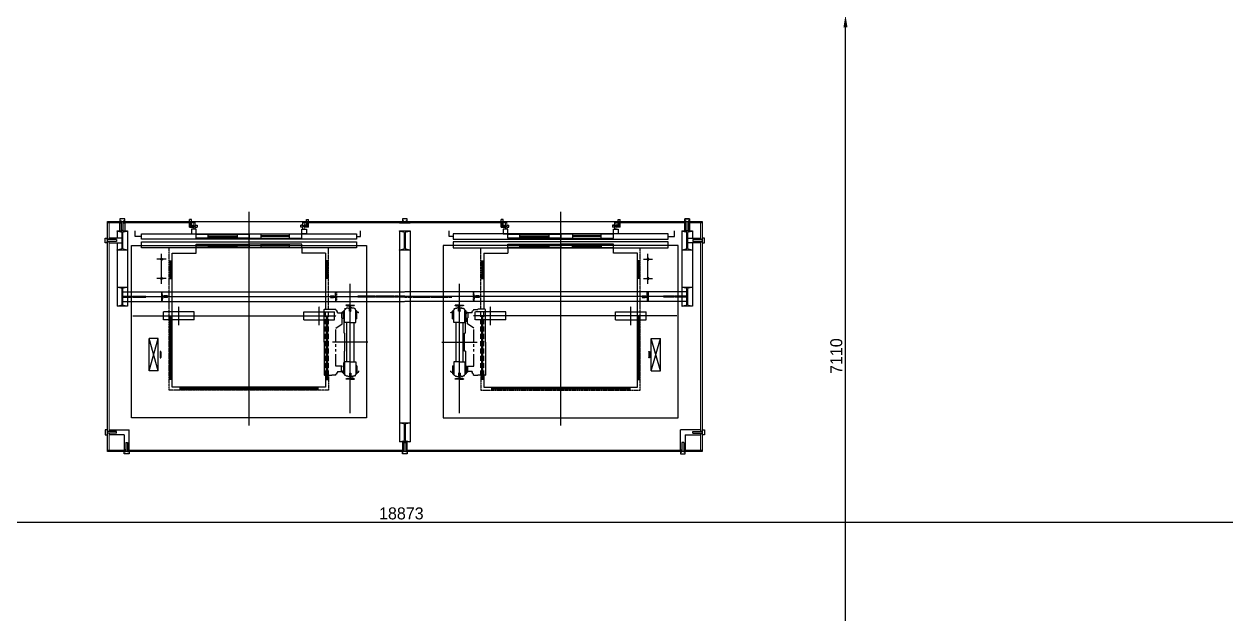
# Model space of a CAD drawing. Header units: millimetres. Extents: x 1175313 to 1258473, y 7000 to 65000.
# Drawn here: x 1210680 to 1223212, y 33063 to 39215 of the extents above; entities that cross this region are included whole.
import ezdxf

# ---------------------------------------------------------------- set-up
doc = ezdxf.new("R2010")
doc.units = ezdxf.units.MM
for name, pattern in [('CENTER', [2, 1.25, -0.25, 0.25, -0.25]), ('CENTERX2', [4, 2.5, -0.5, 0.5, -0.5]), ('DASHEDX2', [38.1, 25.4, -12.7]), ('DIVIDE', [1.25, 0.5, -0.25, 0, -0.25, 0, -0.25]), ('HIDDEN', [0.375, 0.25, -0.125]), ('PHANTOM', [2.5, 1.25, -0.25, 0.25, -0.25, 0.25, -0.25]), ('PHANTOMX2', [127, 63.5, -12.7, 12.7, -12.7, 12.7, -12.7])]:
    doc.linetypes.add(name, pattern=pattern)
for name, color, linetype in [('Lift', 7, 'Continuous'), ('Meheccer', 7, 'Continuous'), ('metal', 7, 'Continuous'), ('plita 2', 7, 'Continuous'), ('Strixleme', 254, 'Continuous')]:
    doc.layers.add(name, color=color, linetype=linetype)
doc.layers.add('syse', color=135, linetype='Continuous', lineweight=15)

msp = doc.modelspace()

# ---------------------------------------------------------------- linework, layer by layer
at = {"color": 0, "lineweight": -2, "transparency": 16777216}
for p, q in [((1219245, 32322), (1219245, 39182)), ((1223925, 34016), (1205302, 34016))]:
    msp.add_line(p, q, dxfattribs=at)
msp.add_lwpolyline([(1211550, 37157), (1217750, 37157), (1217750, 34757), (1211550, 34757)], close=True)
at = {"color": 1, "lineweight": 30}
msp.add_lwpolyline([(1211550, 37157), (1217750, 37157), (1217750, 34757), (1211550, 34757)], close=True, dxfattribs=at)
at = {"color": 0, "transparency": 16777216}
msp.add_solid([(1219224, 39182), (1219266, 39182), (1219245, 39307)], dxfattribs=at)
at = {"layer": 'Lift', "color": 12, "linetype": 'CENTER', "ltscale": 3}
for p, q in [((1213025, 37257), (1213025, 35029)), ((1216275, 37257), (1216275, 35029)), ((1214081, 35158), (1214081, 36505)), ((1215219, 35158), (1215219, 36505)), ((1211708, 36372), (1214650, 36372)), ((1217592, 36372), (1214650, 36372)), ((1212294, 36076), (1212294, 36269)), ((1213756, 36076), (1213756, 36269)), ((1215544, 36076), (1215544, 36269)), ((1217006, 36076), (1217006, 36269)), ((1211815, 36172), (1213935, 36172)), ((1217485, 36172), (1215365, 36172)), ((1214265, 35897), (1213897, 35897)), ((1215035, 35897), (1215403, 35897))]:
    msp.add_line(p, q, dxfattribs=at)
at = {"layer": 'Lift'}
for p, q in [((1211837, 37000), (1211837, 37057)), ((1211905, 37000), (1211837, 37000)), ((1214145, 37000), (1214188, 37000)), ((1214188, 37000), (1214188, 37057)), ((1215112, 37000), (1215112, 37057)), ((1215155, 37000), (1215112, 37000)), ((1217395, 37000), (1217463, 37000)), ((1217463, 37000), (1217463, 37057)), ((1213575, 36882), (1213575, 36827)), ((1215725, 36882), (1215725, 36827)), ((1213825, 36827), (1213575, 36827)), ((1213825, 36827), (1213825, 36242)), ((1215475, 36827), (1215475, 36242)), ((1215475, 36827), (1215725, 36827)), ((1213812, 36239), (1213809, 36239)), ((1213809, 35897), (1213809, 36239)), ((1213812, 36242), (1213889, 36242)), ((1213812, 36239), (1213812, 36242)), ((1213889, 36239), (1213889, 36242)), ((1213907, 36239), (1213889, 36239)), ((1213932, 36239), (1213907, 36239)), ((1213932, 36239), (1213932, 36230)), ((1214081, 36284), (1214036, 36284)), ((1214036, 36284), (1214036, 36284)), ((1214044, 36276), (1214072, 36274)), ((1214073, 36256), (1214077, 36260)), ((1214073, 36223), (1214073, 36256)), ((1214073, 36223), (1214074, 36222)), ((1214081, 36222), (1214074, 36222)), ((1214077, 36260), (1214077, 36269)), ((1214081, 36284), (1214125, 36284)), ((1214081, 36222), (1214088, 36222)), ((1214085, 36260), (1214085, 36269)), ((1214089, 36256), (1214085, 36260)), ((1214089, 36223), (1214088, 36222)), ((1214089, 36223), (1214089, 36256)), ((1214118, 36276), (1214090, 36274)), ((1214125, 36284), (1214125, 36284)), ((1215219, 36284), (1215174, 36284)), ((1215174, 36284), (1215174, 36284)), ((1215182, 36276), (1215210, 36274)), ((1215211, 36256), (1215215, 36260)), ((1215211, 36223), (1215211, 36256)), ((1215211, 36223), (1215212, 36222)), ((1215219, 36222), (1215212, 36222)), ((1215215, 36260), (1215215, 36269)), ((1215219, 36284), (1215263, 36284)), ((1215219, 36222), (1215226, 36222)), ((1215223, 36260), (1215223, 36269)), ((1215227, 36256), (1215223, 36260)), ((1215227, 36223), (1215226, 36222)), ((1215227, 36223), (1215227, 36256)), ((1215256, 36276), (1215228, 36274)), ((1215263, 36284), (1215263, 36284)), ((1215368, 36239), (1215393, 36239)), ((1215368, 36239), (1215368, 36230)), ((1215393, 36239), (1215411, 36239)), ((1215411, 36239), (1215411, 36242)), ((1215488, 36242), (1215411, 36242)), ((1215488, 36239), (1215488, 36242)), ((1215488, 36239), (1215491, 36239)), ((1215491, 35897), (1215491, 36239)), ((1213947, 36202), (1213947, 36215)), ((1213947, 36202), (1214004, 36202)), ((1214009, 36197), (1214009, 36193)), ((1214013, 36193), (1214009, 36193)), ((1214013, 36193), (1214013, 36109)), ((1214013, 36109), (1214017, 36109)), ((1214017, 36109), (1214018, 36109)), ((1214018, 35992), (1214018, 36109)), ((1215287, 36109), (1215282, 36109)), ((1215282, 36109), (1215282, 36109)), ((1215282, 35992), (1215282, 36109)), ((1215287, 36193), (1215290, 36193)), ((1215287, 36193), (1215287, 36109)), ((1215290, 36197), (1215290, 36193)), ((1215353, 36202), (1215295, 36202)), ((1215353, 36202), (1215353, 36215)), ((1214018, 35992), (1214026, 35992)), ((1214026, 35802), (1214026, 35992)), ((1215274, 35802), (1215274, 35992)), ((1215282, 35992), (1215274, 35992)), ((1212080, 35937), (1211983, 35937)), ((1211983, 35597), (1211983, 35937)), ((1211983, 35597), (1212080, 35937)), ((1212080, 35597), (1211983, 35937)), ((1212080, 35597), (1212080, 35937)), ((1213809, 35897), (1213809, 35555)), ((1215491, 35897), (1215491, 35555)), ((1217220, 35937), (1217317, 35937)), ((1217220, 35597), (1217220, 35937)), ((1217317, 35597), (1217220, 35937)), ((1217220, 35597), (1217317, 35937)), ((1217317, 35597), (1217317, 35937)), ((1212098, 35798), (1212098, 35736)), ((1212102, 35736), (1212102, 35798)), ((1212106, 35798), (1212106, 35736)), ((1214018, 35802), (1214026, 35802)), ((1214018, 35802), (1214018, 35686)), ((1215282, 35802), (1215274, 35802)), ((1215282, 35802), (1215282, 35686)), ((1217193, 35798), (1217193, 35736)), ((1217198, 35736), (1217198, 35798)), ((1217202, 35798), (1217202, 35736)), ((1212080, 35597), (1211983, 35597)), ((1214009, 35597), (1214009, 35601)), ((1214013, 35601), (1214009, 35601)), ((1214013, 35685), (1214017, 35685)), ((1214013, 35601), (1214013, 35685)), ((1214017, 35685), (1214018, 35686)), ((1215282, 35685), (1215282, 35686)), ((1215287, 35685), (1215282, 35685)), ((1215287, 35601), (1215287, 35685)), ((1215287, 35601), (1215290, 35601)), ((1215290, 35597), (1215290, 35601)), ((1217220, 35597), (1217317, 35597)), ((1213812, 35555), (1213809, 35555)), ((1213812, 35555), (1213812, 35552)), ((1213812, 35552), (1213889, 35552)), ((1213907, 35555), (1213889, 35555)), ((1213889, 35555), (1213889, 35552)), ((1213932, 35555), (1213907, 35555)), ((1213932, 35555), (1213932, 35565)), ((1213947, 35592), (1214004, 35592)), ((1213947, 35592), (1213947, 35580)), ((1214036, 35510), (1214036, 35511)), ((1214081, 35510), (1214036, 35510)), ((1214044, 35519), (1214072, 35521)), ((1214073, 35571), (1214074, 35572)), ((1214073, 35571), (1214073, 35539)), ((1214073, 35539), (1214077, 35535)), ((1214081, 35572), (1214074, 35572)), ((1214077, 35535), (1214077, 35526)), ((1214081, 35572), (1214088, 35572)), ((1214081, 35510), (1214125, 35510)), ((1214089, 35539), (1214085, 35535)), ((1214085, 35535), (1214085, 35526)), ((1214089, 35571), (1214088, 35572)), ((1214089, 35571), (1214089, 35539)), ((1214118, 35519), (1214090, 35521)), ((1214125, 35510), (1214125, 35511)), ((1215174, 35510), (1215174, 35511)), ((1215219, 35510), (1215174, 35510)), ((1215182, 35519), (1215210, 35521)), ((1215211, 35571), (1215212, 35572)), ((1215211, 35571), (1215211, 35539)), ((1215211, 35539), (1215215, 35535)), ((1215219, 35572), (1215212, 35572)), ((1215215, 35535), (1215215, 35526)), ((1215219, 35572), (1215226, 35572)), ((1215219, 35510), (1215263, 35510)), ((1215227, 35539), (1215223, 35535)), ((1215223, 35535), (1215223, 35526)), ((1215227, 35571), (1215226, 35572)), ((1215227, 35571), (1215227, 35539)), ((1215256, 35519), (1215228, 35521)), ((1215263, 35510), (1215263, 35511)), ((1215353, 35592), (1215295, 35592)), ((1215353, 35592), (1215353, 35580)), ((1215368, 35555), (1215368, 35565)), ((1215368, 35555), (1215393, 35555)), ((1215393, 35555), (1215411, 35555)), ((1215411, 35555), (1215411, 35552)), ((1215488, 35552), (1215411, 35552)), ((1215488, 35555), (1215491, 35555)), ((1215488, 35555), (1215488, 35552))]:
    msp.add_line(p, q, dxfattribs=at)
at = {"layer": 'Lift', "linetype": 'ByBlock', "ltscale": 10}
for p, q in [((1212601, 36983), (1212601, 37023)), ((1212601, 37008), (1212901, 37008)), ((1212601, 36998), (1212901, 36998)), ((1212901, 37023), (1212901, 36983)), ((1213149, 37023), (1213149, 36983)), ((1213449, 37008), (1213149, 37008)), ((1213449, 36998), (1213149, 36998)), ((1213449, 36983), (1213449, 37023)), ((1215851, 36983), (1215851, 37023)), ((1215851, 37008), (1216151, 37008)), ((1215851, 36998), (1216151, 36998)), ((1216151, 37023), (1216151, 36983)), ((1216399, 37023), (1216399, 36983)), ((1216699, 37008), (1216399, 37008)), ((1216699, 36998), (1216399, 36998)), ((1216699, 36983), (1216699, 37023)), ((1212601, 36918), (1212601, 36886)), ((1212901, 36907), (1212601, 36907)), ((1212901, 36897), (1212601, 36897)), ((1212901, 36886), (1212901, 36918)), ((1213149, 36918), (1213149, 36886)), ((1213449, 36907), (1213149, 36907)), ((1213449, 36897), (1213149, 36897)), ((1213449, 36886), (1213449, 36918)), ((1215851, 36886), (1215851, 36918)), ((1215851, 36907), (1216151, 36907)), ((1215851, 36897), (1216151, 36897)), ((1216151, 36918), (1216151, 36886)), ((1216399, 36886), (1216399, 36918)), ((1216399, 36907), (1216699, 36907)), ((1216399, 36897), (1216699, 36897)), ((1216699, 36918), (1216699, 36886))]:
    msp.add_line(p, q, dxfattribs=at)
at = {"layer": 'Lift', "linetype": 'PHANTOM', "ltscale": 10}
for p, q in [((1213856, 36242), (1213856, 36882)), ((1215444, 36242), (1215444, 36882))]:
    msp.add_line(p, q, dxfattribs=at)
at = {"layer": 'Lift', "ltscale": 10}
for p, q in [((1212162, 36762), (1212066, 36762)), ((1212114, 36505), (1212114, 36820)), ((1217138, 36762), (1217234, 36762)), ((1217186, 36505), (1217186, 36820)), ((1212162, 36562), (1212066, 36562)), ((1217138, 36562), (1217234, 36562))]:
    msp.add_line(p, q, dxfattribs=at)
at = {"layer": 'Lift', "color": 1}
for p, q in [((1212194, 36747), (1212225, 36747)), ((1212203, 36747), (1212203, 36563)), ((1212209, 36747), (1212209, 36563)), ((1212215, 36747), (1212215, 36563)), ((1213856, 36747), (1213825, 36747)), ((1213834, 36747), (1213834, 36563)), ((1213840, 36747), (1213840, 36563)), ((1213846, 36747), (1213846, 36563)), ((1215444, 36747), (1215475, 36747)), ((1215453, 36747), (1215453, 36563)), ((1215459, 36747), (1215459, 36563)), ((1215465, 36747), (1215465, 36563)), ((1217106, 36747), (1217075, 36747)), ((1217084, 36747), (1217084, 36563)), ((1217090, 36747), (1217090, 36563)), ((1217096, 36747), (1217096, 36563)), ((1212194, 36563), (1212225, 36563)), ((1213856, 36563), (1213825, 36563)), ((1215444, 36563), (1215475, 36563)), ((1217106, 36563), (1217075, 36563)), ((1212194, 36167), (1212225, 36167)), ((1212203, 35507), (1212203, 36167)), ((1212209, 35507), (1212209, 36167)), ((1212215, 35507), (1212215, 36167)), ((1213856, 36167), (1213825, 36167)), ((1213834, 35507), (1213834, 36167)), ((1213840, 35507), (1213840, 36167)), ((1213846, 35507), (1213846, 36167)), ((1215444, 36167), (1215475, 36167)), ((1215453, 35507), (1215453, 36167)), ((1215459, 35507), (1215459, 36167)), ((1215465, 35507), (1215465, 36167)), ((1217106, 36167), (1217075, 36167)), ((1217084, 35507), (1217084, 36167)), ((1217090, 35507), (1217090, 36167)), ((1217096, 35507), (1217096, 36167)), ((1212225, 35507), (1212194, 35507)), ((1213825, 35507), (1213856, 35507)), ((1215475, 35507), (1215444, 35507)), ((1217075, 35507), (1217106, 35507)), ((1212305, 35427), (1212305, 35397)), ((1212305, 35418), (1213745, 35418)), ((1212305, 35412), (1213745, 35412)), ((1212305, 35406), (1213745, 35406)), ((1213745, 35427), (1213745, 35397)), ((1215555, 35427), (1215555, 35397)), ((1216995, 35418), (1215555, 35418)), ((1216995, 35412), (1215555, 35412)), ((1216995, 35406), (1215555, 35406)), ((1216995, 35427), (1216995, 35397))]:
    msp.add_line(p, q, dxfattribs=at)
at = {"layer": 'Lift', "color": 4, "linetype": 'HIDDEN', "ltscale": 25}
for p, q in [((1211708, 36422), (1214650, 36422)), ((1217592, 36422), (1214650, 36422)), ((1211708, 36322), (1214650, 36322)), ((1217592, 36322), (1214650, 36322))]:
    msp.add_line(p, q, dxfattribs=at)
at = {"layer": 'Lift', "color": 2, "linetype": 'HIDDEN', "ltscale": 30}
for p, q in [((1211708, 36377), (1211950, 36377)), ((1211708, 36367), (1211950, 36367)), ((1214650, 36377), (1214154, 36377)), ((1214650, 36367), (1214154, 36367)), ((1214650, 36377), (1215145, 36377)), ((1214650, 36367), (1215145, 36367)), ((1217592, 36377), (1217349, 36377)), ((1217592, 36367), (1217349, 36367))]:
    msp.add_line(p, q, dxfattribs=at)
at = {"layer": 'Lift', "linetype": 'Continuous'}
for p, q in [((1212118, 36417), (1212113, 36417)), ((1212113, 36417), (1212113, 36328)), ((1212123, 36381), (1212121, 36414)), ((1212123, 36364), (1212121, 36331)), ((1212138, 36377), (1212127, 36377)), ((1212138, 36367), (1212127, 36367)), ((1212174, 36380), (1212142, 36380)), ((1212174, 36364), (1212142, 36364)), ((1212175, 36379), (1212174, 36380)), ((1212175, 36365), (1212174, 36364)), ((1212175, 36379), (1212175, 36365)), ((1213875, 36379), (1213876, 36380)), ((1213875, 36379), (1213875, 36365)), ((1213875, 36365), (1213876, 36364)), ((1213876, 36380), (1213908, 36380)), ((1213876, 36364), (1213908, 36364)), ((1213912, 36377), (1213922, 36377)), ((1213912, 36367), (1213922, 36367)), ((1213926, 36381), (1213929, 36414)), ((1213926, 36364), (1213929, 36331)), ((1213932, 36417), (1213937, 36417)), ((1215368, 36417), (1215363, 36417)), ((1215373, 36381), (1215371, 36414)), ((1215373, 36364), (1215371, 36331)), ((1215388, 36377), (1215377, 36377)), ((1215388, 36367), (1215377, 36367)), ((1215424, 36380), (1215392, 36380)), ((1215424, 36364), (1215392, 36364)), ((1215425, 36379), (1215424, 36380)), ((1215425, 36365), (1215424, 36364)), ((1215425, 36379), (1215425, 36365)), ((1217125, 36379), (1217126, 36380)), ((1217125, 36379), (1217125, 36365)), ((1217125, 36365), (1217126, 36364)), ((1217126, 36380), (1217158, 36380)), ((1217126, 36364), (1217158, 36364)), ((1217162, 36377), (1217172, 36377)), ((1217162, 36367), (1217172, 36367)), ((1217176, 36381), (1217179, 36414)), ((1217176, 36364), (1217179, 36331)), ((1217182, 36417), (1217187, 36417)), ((1217187, 36417), (1217187, 36328)), ((1212118, 36328), (1212113, 36328)), ((1213932, 36328), (1213937, 36328)), ((1215368, 36328), (1215363, 36328)), ((1217182, 36328), (1217187, 36328))]:
    msp.add_line(p, q, dxfattribs=at)
at = {"layer": 'Lift', "linetype": 'DIVIDE'}
for p, q in [((1213937, 36417), (1213937, 36328)), ((1215363, 36417), (1215363, 36328))]:
    msp.add_line(p, q, dxfattribs=at)
at = {"layer": 'Lift', "linetype": 'DASHEDX2', "ltscale": 2}
for p, q in [((1213825, 35552), (1213825, 36242)), ((1213856, 35552), (1213856, 36242)), ((1215444, 35552), (1215444, 36242)), ((1215475, 35552), (1215475, 36242))]:
    msp.add_line(p, q, dxfattribs=at)
at = {"layer": 'Lift', "linetype": 'PHANTOMX2', "ltscale": 2}
for p, q in [((1214041, 36252), (1214011, 36222)), ((1214011, 36142), (1214011, 36222)), ((1214023, 36102), (1214023, 36245)), ((1214034, 36245), (1214023, 36245)), ((1214056, 36252), (1214041, 36252)), ((1214056, 36252), (1214056, 36256)), ((1214056, 36256), (1214062, 36256)), ((1214062, 36251), (1214062, 36256)), ((1214062, 36251), (1214066, 36251)), ((1214066, 36251), (1214072, 36251)), ((1214072, 36221), (1214072, 36251)), ((1214072, 36221), (1214089, 36221)), ((1214099, 36254), (1214089, 36254)), ((1214089, 36221), (1214089, 36254)), ((1214099, 36254), (1214099, 36257)), ((1214099, 36257), (1214105, 36257)), ((1214105, 36252), (1214105, 36257)), ((1214121, 36252), (1214105, 36252)), ((1214121, 36252), (1214151, 36222)), ((1214128, 36245), (1214138, 36245)), ((1214138, 36102), (1214138, 36245)), ((1214151, 36142), (1214151, 36222)), ((1215179, 36252), (1215149, 36222)), ((1215149, 36142), (1215149, 36222)), ((1215161, 36102), (1215161, 36245)), ((1215172, 36245), (1215161, 36245)), ((1215179, 36252), (1215194, 36252)), ((1215194, 36252), (1215194, 36257)), ((1215200, 36257), (1215194, 36257)), ((1215200, 36254), (1215200, 36257)), ((1215200, 36254), (1215210, 36254)), ((1215210, 36221), (1215210, 36254)), ((1215227, 36221), (1215210, 36221)), ((1215227, 36221), (1215227, 36251)), ((1215234, 36251), (1215227, 36251)), ((1215237, 36251), (1215234, 36251)), ((1215237, 36251), (1215237, 36256)), ((1215243, 36256), (1215237, 36256)), ((1215243, 36252), (1215243, 36256)), ((1215243, 36252), (1215259, 36252)), ((1215259, 36252), (1215289, 36222)), ((1215266, 36245), (1215276, 36245)), ((1215276, 36102), (1215276, 36245)), ((1215289, 36142), (1215289, 36222)), ((1213991, 36197), (1213991, 36152)), ((1213997, 36152), (1213991, 36152)), ((1213997, 36089), (1213997, 36152)), ((1214006, 36212), (1214011, 36212)), ((1214023, 36142), (1214011, 36142)), ((1214081, 36102), (1214023, 36102)), ((1214081, 36102), (1214138, 36102)), ((1214151, 36142), (1214138, 36142)), ((1214151, 36212), (1214156, 36212)), ((1215149, 36212), (1215144, 36212)), ((1215149, 36142), (1215161, 36142)), ((1215219, 36102), (1215161, 36102)), ((1215219, 36102), (1215276, 36102)), ((1215276, 36142), (1215289, 36142)), ((1215294, 36212), (1215289, 36212)), ((1215303, 36089), (1215303, 36152)), ((1215303, 36152), (1215309, 36152)), ((1215309, 36197), (1215309, 36152)), ((1213931, 36042), (1213997, 36089)), ((1213931, 35647), (1213931, 36042)), ((1215369, 36042), (1215303, 36089)), ((1215369, 35647), (1215369, 36042)), ((1213997, 35647), (1213931, 35647)), ((1213997, 35642), (1213991, 35642)), ((1213991, 35597), (1213991, 35642)), ((1213997, 35642), (1213997, 35647)), ((1214023, 35652), (1214011, 35652)), ((1214011, 35652), (1214011, 35572)), ((1214023, 35692), (1214023, 35549)), ((1214081, 35692), (1214023, 35692)), ((1214081, 35692), (1214138, 35692)), ((1214138, 35692), (1214138, 35549)), ((1214151, 35652), (1214138, 35652)), ((1214151, 35652), (1214151, 35572)), ((1215149, 35652), (1215161, 35652)), ((1215149, 35652), (1215149, 35572)), ((1215219, 35692), (1215161, 35692)), ((1215161, 35692), (1215161, 35549)), ((1215219, 35692), (1215276, 35692)), ((1215276, 35692), (1215276, 35549)), ((1215276, 35652), (1215289, 35652)), ((1215289, 35652), (1215289, 35572)), ((1215303, 35647), (1215369, 35647)), ((1215303, 35642), (1215303, 35647)), ((1215303, 35642), (1215309, 35642)), ((1215309, 35597), (1215309, 35642)), ((1214006, 35582), (1214011, 35582)), ((1214041, 35542), (1214011, 35572)), ((1214034, 35549), (1214023, 35549)), ((1214056, 35542), (1214041, 35542)), ((1214056, 35542), (1214056, 35538)), ((1214056, 35538), (1214062, 35538)), ((1214062, 35543), (1214066, 35543)), ((1214062, 35543), (1214062, 35538)), ((1214066, 35543), (1214072, 35543)), ((1214072, 35573), (1214072, 35543)), ((1214072, 35573), (1214089, 35573)), ((1214089, 35573), (1214089, 35540)), ((1214099, 35540), (1214089, 35540)), ((1214099, 35540), (1214099, 35537)), ((1214099, 35537), (1214105, 35537)), ((1214121, 35542), (1214105, 35542)), ((1214105, 35542), (1214105, 35537)), ((1214121, 35542), (1214151, 35572)), ((1214128, 35549), (1214138, 35549)), ((1214151, 35582), (1214156, 35582)), ((1215149, 35582), (1215144, 35582)), ((1215179, 35542), (1215149, 35572)), ((1215172, 35549), (1215161, 35549)), ((1215179, 35542), (1215194, 35542)), ((1215194, 35542), (1215194, 35537)), ((1215200, 35537), (1215194, 35537)), ((1215200, 35540), (1215210, 35540)), ((1215200, 35540), (1215200, 35537)), ((1215210, 35573), (1215210, 35540)), ((1215227, 35573), (1215210, 35573)), ((1215227, 35573), (1215227, 35543)), ((1215234, 35543), (1215227, 35543)), ((1215237, 35543), (1215234, 35543)), ((1215237, 35543), (1215237, 35538)), ((1215243, 35538), (1215237, 35538)), ((1215243, 35542), (1215259, 35542)), ((1215243, 35542), (1215243, 35538)), ((1215259, 35542), (1215289, 35572)), ((1215266, 35549), (1215276, 35549)), ((1215294, 35582), (1215289, 35582))]:
    msp.add_line(p, q, dxfattribs=at)
at = {"layer": 'Lift', "color": 2, "linetype": 'HIDDEN', "ltscale": 25}
for p, q in [((1212134, 36131), (1212134, 36214)), ((1212454, 36214), (1212194, 36214)), ((1212454, 36131), (1212194, 36131)), ((1212454, 36131), (1212454, 36214)), ((1213596, 36214), (1213916, 36214)), ((1213596, 36131), (1213596, 36214)), ((1213596, 36131), (1213916, 36131)), ((1213916, 36131), (1213916, 36214)), ((1215704, 36214), (1215384, 36214)), ((1215384, 36131), (1215384, 36214)), ((1215704, 36131), (1215384, 36131)), ((1215704, 36131), (1215704, 36214)), ((1216846, 36131), (1216846, 36214)), ((1216846, 36214), (1217106, 36214)), ((1216846, 36131), (1217106, 36131)), ((1217166, 36131), (1217166, 36214))]:
    msp.add_line(p, q, dxfattribs=at)
at = {"layer": 'Lift', "color": 2}
for p, q in [((1212194, 36214), (1212134, 36214)), ((1212194, 36131), (1212134, 36131)), ((1217106, 36214), (1217166, 36214)), ((1217106, 36131), (1217166, 36131))]:
    msp.add_line(p, q, dxfattribs=at)
at = {"layer": 'Lift', "ltscale": 2}
for p, q in [((1214043, 36102), (1214043, 35692)), ((1214118, 36102), (1214118, 35692)), ((1215181, 36102), (1215181, 35692)), ((1215256, 36102), (1215256, 35692))]:
    msp.add_line(p, q, dxfattribs=at)
at = {"layer": 'Lift'}
for points in [[(1211905, 36972), (1211905, 37027), (1214145, 37027), (1214145, 36972)], [(1213024, 36983), (1212475, 36983), (1212475, 37023), (1213024, 37023)], [(1213575, 37023), (1213026, 37023), (1213026, 36983), (1213575, 36983)], [(1211905, 36882), (1211905, 36942), (1214145, 36942), (1214145, 36882)], [(1212475, 36918), (1213024, 36918), (1213024, 36886), (1212475, 36886)], [(1213575, 36886), (1213575, 36918), (1213026, 36918), (1213026, 36886)]]:
    msp.add_lwpolyline(points, close=True, dxfattribs=at)
at = {"layer": 'Lift', "extrusion": (0, 0, -1)}
for points in [[(-1217395, 36972), (-1217395, 37027), (-1215155, 37027), (-1215155, 36972)], [(-1215725, 37023), (-1216274, 37023), (-1216274, 36983), (-1215725, 36983)], [(-1216276, 36983), (-1216825, 36983), (-1216825, 37023), (-1216276, 37023)], [(-1217395, 36882), (-1217395, 36942), (-1215155, 36942), (-1215155, 36882)], [(-1215725, 36886), (-1215725, 36918), (-1216274, 36918), (-1216274, 36886)], [(-1216825, 36918), (-1216276, 36918), (-1216276, 36886), (-1216825, 36886)]]:
    msp.add_lwpolyline(points, close=True, dxfattribs=at)
at = {"layer": 'Lift', "linetype": 'PHANTOM', "ltscale": 10}
msp.add_lwpolyline([(1213856, 35552), (1213856, 35397), (1212194, 35397), (1212194, 36882)], dxfattribs=at)
at = {"layer": 'Lift'}
msp.add_lwpolyline([(1213825, 35552), (1213825, 35427), (1212225, 35427), (1212225, 36827), (1212475, 36827), (1212475, 36882)], dxfattribs=at)
at = {"layer": 'Lift', "linetype": 'PHANTOM', "ltscale": 10, "extrusion": (0, 0, -1)}
msp.add_lwpolyline([(-1215444, 35552), (-1215444, 35397), (-1217106, 35397), (-1217106, 36882)], dxfattribs=at)
at = {"layer": 'Lift', "extrusion": (0, 0, -1)}
msp.add_lwpolyline([(-1215475, 35552), (-1215475, 35427), (-1217075, 35427), (-1217075, 36827), (-1216825, 36827), (-1216825, 36882)], dxfattribs=at)
at = {"layer": 'Lift', "linetype": 'CENTERX2'}
for centre in [(1212114, 36762), (1212114, 36562)]:
    msp.add_circle(centre, 10, dxfattribs=at)
at = {"layer": 'Lift', "linetype": 'CENTERX2', "extrusion": (0, 0, -1)}
for centre in [(-1217186, 36762), (-1217186, 36562)]:
    msp.add_circle(centre, 10, dxfattribs=at)
at = {"layer": 'Lift', "linetype": 'Continuous'}
for centre, radius, start, end in [((1212118, 36414), 3, 4.1131, 90), ((1212127, 36381), 4, -175.8869, -90), ((1212127, 36363), 4, 90, 175.8869), ((1212138, 36381), 4, -90, -11.6832), ((1212138, 36363), 4, 11.6832, 90), ((1213912, 36381), 4, -168.3168, -90), ((1213912, 36363), 4, 90, 168.3168), ((1213922, 36381), 4, -90, -4.1131), ((1213922, 36363), 4, 4.1131, 90), ((1213932, 36414), 3, 90, 175.8869), ((1212118, 36331), 3, -90, -4.1131), ((1213932, 36331), 3, -175.8869, -90)]:
    msp.add_arc(centre, radius, start, end, dxfattribs=at)
at = {"layer": 'Lift', "linetype": 'Continuous', "extrusion": (0, 0, -1)}
for centre, radius, start, end in [((-1215368, 36414), 3, 90, 175.8869), ((-1215377, 36381), 4, -90, -4.1131), ((-1215377, 36363), 4, 4.1131, 90), ((-1215388, 36381), 4, -168.3168, -90), ((-1215388, 36363), 4, 90, 168.3168), ((-1217162, 36381), 4, -90, -11.6832), ((-1217162, 36363), 4, 11.6832, 90), ((-1217172, 36381), 4, -175.8869, -90), ((-1217172, 36363), 4, 90, 175.8869), ((-1217182, 36414), 3, 4.1131, 90), ((-1215368, 36331), 3, -175.8869, -90), ((-1217182, 36331), 3, -90, -4.1131)]:
    msp.add_arc(centre, radius, start, end, dxfattribs=at)
at = {"layer": 'Lift'}
for centre, radius, start, end in [((1213932, 36215), 15, 0, 90), ((1214044, 36284), 8, 180, -94.5177), ((1214072, 36269), 5, 0, 85.4823), ((1214090, 36269), 5, 94.5177, 180), ((1214117, 36284), 8, -85.4823, 0), ((1214004, 36197), 5, 0, 90), ((1212100, 35798), 2.15, 90, 180), ((1212100, 35736), 2.15, 180, -90), ((1212100, 35798), 2.15, 0, 90), ((1212100, 35736), 2.15, -90, 0), ((1212104, 35798), 2.15, 90, 180), ((1212104, 35736), 2.15, 180, -90), ((1212104, 35798), 2.15, 0, 90), ((1212104, 35736), 2.15, -90, 0), ((1214004, 35597), 5, -90, 0), ((1213932, 35580), 15, -90, 0), ((1214044, 35511), 8, 94.5177, 180), ((1214072, 35526), 5, -85.4823, 0), ((1214090, 35526), 5, 180, -94.5177), ((1214117, 35511), 8, 0, 85.4823)]:
    msp.add_arc(centre, radius, start, end, dxfattribs=at)
at = {"layer": 'Lift', "extrusion": (0, 0, -1)}
for centre, radius, start, end in [((-1215182, 36284), 8, -85.4823, 0), ((-1215210, 36269), 5, 94.5177, 180), ((-1215228, 36269), 5, 0, 85.4823), ((-1215255, 36284), 8, 180, -94.5177), ((-1215368, 36215), 15, 0, 90), ((-1215295, 36197), 5, 0, 90), ((-1217196, 35798), 2.15, 0, 90), ((-1217196, 35736), 2.15, -90, 0), ((-1217196, 35798), 2.15, 90, 180), ((-1217196, 35736), 2.15, 180, -90), ((-1217200, 35798), 2.15, 0, 90), ((-1217200, 35736), 2.15, -90, 0), ((-1217200, 35798), 2.15, 90, 180), ((-1217200, 35736), 2.15, 180, -90), ((-1215295, 35597), 5, -90, 0), ((-1215182, 35511), 8, 0, 85.4823), ((-1215210, 35526), 5, 180, -94.5177), ((-1215228, 35526), 5, -85.4823, 0), ((-1215255, 35511), 8, 94.5177, 180), ((-1215368, 35580), 15, -90, 0)]:
    msp.add_arc(centre, radius, start, end, dxfattribs=at)
at = {"layer": 'Lift', "linetype": 'PHANTOMX2', "ltscale": 2}
for centre, start, end in [((1214006, 36197), 160.5288, 180), ((1214006, 36197), 90, 160.5288), ((1214156, 36197), 19.4712, 90), ((1214006, 35597), 180, -90), ((1214156, 35597), -90, 0)]:
    msp.add_arc(centre, 15, start, end, dxfattribs=at)
at = {"layer": 'Lift', "linetype": 'PHANTOMX2', "ltscale": 2, "extrusion": (0, 0, -1)}
for centre, start, end in [((-1215144, 36197), 19.4712, 90), ((-1215294, 36197), 90, 160.5288), ((-1215294, 36197), 160.5288, 180), ((-1215144, 35597), -90, 0), ((-1215294, 35597), 180, -90)]:
    msp.add_arc(centre, 15, start, end, dxfattribs=at)
at = {"layer": 'Meheccer'}
for p, q in [((1211680, 37182), (1211680, 37157)), ((1211730, 37182), (1211680, 37182)), ((1211695, 37159), (1211680, 37159)), ((1211680, 37057), (1211680, 37141)), ((1211695, 37139), (1211680, 37139)), ((1211695, 37062), (1211695, 37159)), ((1211715, 37062), (1211715, 37159)), ((1211730, 37159), (1211715, 37159)), ((1211730, 37139), (1211715, 37139)), ((1211730, 37157), (1211730, 37182)), ((1211730, 37141), (1211730, 37057)), ((1212405, 37157), (1212405, 37177)), ((1212425, 37177), (1212405, 37177)), ((1212405, 37159), (1212410, 37159)), ((1212405, 37097), (1212405, 37141)), ((1212405, 37139), (1212410, 37139)), ((1212405, 37097), (1212449, 37097)), ((1212410, 37102), (1212410, 37159)), ((1212410, 37102), (1212467, 37102)), ((1212420, 37112), (1212420, 37159)), ((1212420, 37159), (1212425, 37159)), ((1212420, 37139), (1212425, 37139)), ((1212420, 37112), (1212467, 37112)), ((1212425, 37157), (1212425, 37177)), ((1212425, 37117), (1212425, 37141)), ((1212425, 37117), (1212449, 37117)), ((1212447, 37112), (1212447, 37117)), ((1212447, 37097), (1212447, 37102)), ((1212465, 37117), (1212485, 37117)), ((1212465, 37097), (1212485, 37097)), ((1212467, 37112), (1212467, 37117)), ((1212467, 37097), (1212467, 37102)), ((1212485, 37117), (1212485, 37097)), ((1213585, 37117), (1213565, 37117)), ((1213565, 37097), (1213565, 37117)), ((1213585, 37097), (1213565, 37097)), ((1213583, 37112), (1213583, 37117)), ((1213630, 37112), (1213583, 37112)), ((1213640, 37102), (1213583, 37102)), ((1213583, 37097), (1213583, 37102)), ((1213625, 37117), (1213601, 37117)), ((1213645, 37097), (1213601, 37097)), ((1213603, 37112), (1213603, 37117)), ((1213603, 37097), (1213603, 37102)), ((1213625, 37157), (1213625, 37177)), ((1213625, 37177), (1213645, 37177)), ((1213630, 37159), (1213625, 37159)), ((1213625, 37117), (1213625, 37141)), ((1213630, 37139), (1213625, 37139)), ((1213630, 37112), (1213630, 37159)), ((1213640, 37102), (1213640, 37159)), ((1213645, 37159), (1213640, 37159)), ((1213645, 37139), (1213640, 37139)), ((1213645, 37157), (1213645, 37177)), ((1213645, 37097), (1213645, 37141)), ((1214625, 37182), (1214625, 37157)), ((1214675, 37182), (1214625, 37182)), ((1214640, 37159), (1214625, 37159)), ((1214640, 37157), (1214640, 37159)), ((1214660, 37157), (1214660, 37159)), ((1214675, 37159), (1214660, 37159)), ((1214675, 37157), (1214675, 37182)), ((1215655, 37157), (1215655, 37177)), ((1215675, 37177), (1215655, 37177)), ((1215655, 37159), (1215660, 37159)), ((1215655, 37097), (1215655, 37141)), ((1215655, 37139), (1215660, 37139)), ((1215655, 37097), (1215699, 37097)), ((1215660, 37102), (1215660, 37159)), ((1215660, 37102), (1215717, 37102)), ((1215670, 37112), (1215670, 37159)), ((1215670, 37159), (1215675, 37159)), ((1215670, 37139), (1215675, 37139)), ((1215670, 37112), (1215717, 37112)), ((1215675, 37157), (1215675, 37177)), ((1215675, 37117), (1215675, 37141)), ((1215675, 37117), (1215699, 37117)), ((1215697, 37112), (1215697, 37117)), ((1215697, 37097), (1215697, 37102)), ((1215715, 37117), (1215735, 37117)), ((1215715, 37097), (1215735, 37097)), ((1215717, 37112), (1215717, 37117)), ((1215717, 37097), (1215717, 37102)), ((1215735, 37097), (1215735, 37117)), ((1216815, 37117), (1216815, 37097)), ((1216835, 37117), (1216815, 37117)), ((1216835, 37097), (1216815, 37097)), ((1216833, 37112), (1216833, 37117)), ((1216880, 37112), (1216833, 37112)), ((1216890, 37102), (1216833, 37102)), ((1216833, 37097), (1216833, 37102)), ((1216875, 37117), (1216851, 37117)), ((1216895, 37097), (1216851, 37097)), ((1216853, 37112), (1216853, 37117)), ((1216853, 37097), (1216853, 37102)), ((1216875, 37157), (1216875, 37177)), ((1216875, 37177), (1216895, 37177)), ((1216880, 37159), (1216875, 37159)), ((1216875, 37117), (1216875, 37141)), ((1216880, 37139), (1216875, 37139)), ((1216880, 37112), (1216880, 37159)), ((1216890, 37102), (1216890, 37159)), ((1216895, 37159), (1216890, 37159)), ((1216895, 37139), (1216890, 37139)), ((1216895, 37157), (1216895, 37177)), ((1216895, 37097), (1216895, 37141)), ((1217570, 37182), (1217570, 37157)), ((1217620, 37182), (1217570, 37182)), ((1217570, 37157), (1217570, 37182)), ((1217570, 37182), (1217620, 37182)), ((1217585, 37159), (1217570, 37159)), ((1217570, 37159), (1217585, 37159)), ((1217570, 37057), (1217570, 37141)), ((1217570, 37141), (1217570, 37057)), ((1217585, 37139), (1217570, 37139)), ((1217570, 37139), (1217585, 37139)), ((1217585, 37062), (1217585, 37159)), ((1217585, 37062), (1217585, 37159)), ((1217605, 37062), (1217605, 37159)), ((1217620, 37159), (1217605, 37159)), ((1217605, 37062), (1217605, 37159)), ((1217605, 37159), (1217620, 37159)), ((1217620, 37139), (1217605, 37139)), ((1217605, 37139), (1217620, 37139)), ((1217620, 37157), (1217620, 37182)), ((1217620, 37182), (1217620, 37157)), ((1217620, 37141), (1217620, 37057)), ((1217620, 37057), (1217620, 37141)), ((1211525, 36982), (1211550, 36982)), ((1211525, 36932), (1211525, 36982)), ((1211548, 36967), (1211548, 36982)), ((1211702, 36982), (1211566, 36982)), ((1211568, 36967), (1211568, 36982)), ((1211715, 37062), (1211695, 37062)), ((1217585, 37062), (1217605, 37062)), ((1217598, 36982), (1217734, 36982)), ((1217732, 36967), (1217732, 36982)), ((1217775, 36982), (1217750, 36982)), ((1217752, 36967), (1217752, 36982)), ((1217775, 36932), (1217775, 36982)), ((1211550, 36932), (1211525, 36932)), ((1211645, 36967), (1211548, 36967)), ((1211645, 36947), (1211548, 36947)), ((1211548, 36932), (1211548, 36947)), ((1211566, 36932), (1211702, 36932)), ((1211568, 36932), (1211568, 36947)), ((1211645, 36967), (1211645, 36947)), ((1217734, 36932), (1217598, 36932)), ((1217655, 36967), (1217752, 36967)), ((1217655, 36967), (1217655, 36947)), ((1217655, 36947), (1217752, 36947)), ((1217732, 36932), (1217732, 36947)), ((1217750, 36932), (1217775, 36932)), ((1217752, 36932), (1217752, 36947)), ((1211550, 34982), (1211525, 34982)), ((1211525, 34982), (1211525, 34932)), ((1211548, 34982), (1211548, 34967)), ((1211645, 34967), (1211548, 34967)), ((1211566, 34982), (1211775, 34982)), ((1211568, 34982), (1211568, 34967)), ((1211645, 34947), (1211645, 34967)), ((1211775, 34773), (1211775, 34982)), ((1217734, 34982), (1217525, 34982)), ((1217525, 34773), (1217525, 34982)), ((1217655, 34967), (1217752, 34967)), ((1217655, 34947), (1217655, 34967)), ((1217732, 34982), (1217732, 34967)), ((1217750, 34982), (1217775, 34982)), ((1217752, 34982), (1217752, 34967)), ((1217775, 34982), (1217775, 34932)), ((1211525, 34932), (1211550, 34932)), ((1211645, 34947), (1211548, 34947)), ((1211548, 34947), (1211548, 34932)), ((1211725, 34932), (1211566, 34932)), ((1211568, 34947), (1211568, 34932)), ((1211725, 34932), (1211725, 34773)), ((1211740, 34852), (1211740, 34755)), ((1211740, 34852), (1211760, 34852)), ((1211760, 34852), (1211760, 34755)), ((1214625, 34857), (1214625, 34773)), ((1214640, 34852), (1214640, 34755)), ((1214640, 34852), (1214660, 34852)), ((1214660, 34852), (1214660, 34755)), ((1214675, 34773), (1214675, 34857)), ((1217540, 34852), (1217540, 34755)), ((1217560, 34852), (1217540, 34852)), ((1217560, 34852), (1217560, 34755)), ((1217575, 34932), (1217734, 34932)), ((1217575, 34932), (1217575, 34773)), ((1217655, 34947), (1217752, 34947)), ((1217732, 34947), (1217732, 34932)), ((1217775, 34932), (1217750, 34932)), ((1217752, 34947), (1217752, 34932)), ((1211740, 34775), (1211725, 34775)), ((1211725, 34732), (1211725, 34757)), ((1211740, 34755), (1211725, 34755)), ((1211775, 34732), (1211725, 34732)), ((1211775, 34775), (1211760, 34775)), ((1211775, 34755), (1211760, 34755)), ((1211775, 34757), (1211775, 34732)), ((1214640, 34775), (1214625, 34775)), ((1214625, 34732), (1214625, 34757)), ((1214640, 34755), (1214625, 34755)), ((1214675, 34732), (1214625, 34732)), ((1214675, 34775), (1214660, 34775)), ((1214675, 34755), (1214660, 34755)), ((1214675, 34757), (1214675, 34732)), ((1217525, 34775), (1217540, 34775)), ((1217525, 34757), (1217525, 34732)), ((1217525, 34755), (1217540, 34755)), ((1217525, 34732), (1217575, 34732)), ((1217560, 34775), (1217575, 34775)), ((1217560, 34755), (1217575, 34755)), ((1217575, 34732), (1217575, 34757))]:
    msp.add_line(p, q, dxfattribs=at)
at = {"layer": 'metal'}
for p, q in [((1211650, 37057), (1211650, 36982)), ((1211760, 37057), (1211760, 36272)), ((1214595, 37057), (1214595, 34857)), ((1214705, 37057), (1214705, 34857)), ((1217540, 37057), (1217540, 36272)), ((1217650, 37057), (1217650, 36982)), ((1211650, 36932), (1211650, 36272)), ((1217650, 36932), (1217650, 36272))]:
    msp.add_line(p, q, dxfattribs=at)
for points in [[(1211650, 37057), (1211760, 37057, -0.356015), (1211757, 37053), (1211715, 37045, 0.344609), (1211708, 37035), (1211708, 36879, 0.344609), (1211715, 36870), (1211757, 36861, -0.356015), (1211760, 36857), (1211650, 36857, -0.356015), (1211653, 36861), (1211694, 36870, 0.367503), (1211702, 36879), (1211702, 37035, 0.367503), (1211694, 37045), (1211653, 37053, -0.356015)], [(1214595, 37057), (1214705, 37057, -0.356015), (1214702, 37053), (1214660, 37045, 0.344609), (1214653, 37035), (1214653, 36879, 0.344609), (1214660, 36870), (1214702, 36861, -0.356015), (1214705, 36857), (1214595, 36857, -0.356015), (1214598, 36861), (1214639, 36870, 0.367503), (1214647, 36879), (1214647, 37035, 0.367503), (1214639, 37045), (1214598, 37053, -0.356015)], [(1217540, 37057), (1217650, 37057, -0.356015), (1217647, 37053), (1217605, 37045, 0.344609), (1217598, 37035), (1217598, 36879, 0.344609), (1217605, 36870), (1217647, 36861, -0.356015), (1217650, 36857), (1217540, 36857, -0.356015), (1217543, 36861), (1217584, 36870, 0.367503), (1217592, 36879), (1217592, 37035, 0.367503), (1217584, 37045), (1217543, 37053, -0.356015)], [(1211650, 36472), (1211760, 36472, -0.356015), (1211757, 36468), (1211715, 36460, 0.344609), (1211708, 36450), (1211708, 36294, 0.344609), (1211715, 36285), (1211757, 36276, -0.356015), (1211760, 36272), (1211650, 36272, -0.356015), (1211653, 36276), (1211694, 36285, 0.367503), (1211702, 36294), (1211702, 36450, 0.367503), (1211694, 36460), (1211653, 36468, -0.356015)], [(1217540, 36472), (1217650, 36472, -0.356015), (1217647, 36468), (1217605, 36460, 0.344609), (1217598, 36450), (1217598, 36294, 0.344609), (1217605, 36285), (1217647, 36276, -0.356015), (1217650, 36272), (1217540, 36272, -0.356015), (1217543, 36276), (1217584, 36285, 0.367503), (1217592, 36294), (1217592, 36450, 0.367503), (1217584, 36460), (1217543, 36468, -0.356015)], [(1214595, 35057), (1214705, 35057, -0.356015), (1214702, 35054), (1214660, 35045, 0.344609), (1214653, 35036), (1214653, 34879, 0.344609), (1214660, 34870), (1214702, 34861, -0.356015), (1214705, 34857), (1214595, 34857, -0.356015), (1214598, 34861), (1214639, 34870, 0.367503), (1214647, 34879), (1214647, 35036, 0.367503), (1214639, 35045), (1214598, 35054, -0.356015)]]:
    msp.add_lwpolyline(points, format="xyb", close=True, dxfattribs=at)
for points in [[(1212475, 37077), (1212425, 37077), (1212425, 37027), (1212475, 37027)], [(1213575, 37077), (1213625, 37077), (1213625, 37027), (1213575, 37027)], [(1215725, 37077), (1215675, 37077), (1215675, 37027), (1215725, 37027)], [(1216825, 37077), (1216875, 37077), (1216875, 37027), (1216825, 37027)]]:
    msp.add_lwpolyline(points, close=True, dxfattribs=at)
at = {"layer": 'plita 2'}
for points in [[(1214250, 35107), (1211800, 35107), (1211800, 36907), (1214250, 36907)], [(1215050, 35107), (1217500, 35107), (1217500, 36907), (1215050, 36907)]]:
    msp.add_lwpolyline(points, close=True, dxfattribs=at)
at = {"layer": 'Strixleme'}
for p, q in [((1214595, 37157), (1214705, 37157)), ((1214595, 37141), (1214705, 37141))]:
    msp.add_line(p, q, dxfattribs=at)
at = {"layer": 'syse'}
for p, q in [((1211566, 37141), (1211550, 37141)), ((1211695, 37141), (1211566, 37141)), ((1211566, 37141), (1211566, 36967)), ((1212410, 37141), (1211715, 37141)), ((1212449, 37112), (1212449, 37141)), ((1212449, 37077), (1212449, 37102)), ((1212465, 37112), (1212465, 37157)), ((1212465, 37077), (1212465, 37102)), ((1213585, 37112), (1213585, 37157)), ((1213585, 37077), (1213585, 37102)), ((1213601, 37112), (1213601, 37141)), ((1213601, 37077), (1213601, 37102)), ((1214595, 37141), (1214595, 37157)), ((1214705, 37141), (1214705, 37157)), ((1215699, 37112), (1215699, 37141)), ((1215699, 37077), (1215699, 37102)), ((1215715, 37112), (1215715, 37157)), ((1215715, 37077), (1215715, 37102)), ((1216835, 37112), (1216835, 37157)), ((1216835, 37077), (1216835, 37102)), ((1216851, 37112), (1216851, 37141)), ((1216851, 37077), (1216851, 37102)), ((1216890, 37157), (1217585, 37157)), ((1216890, 37141), (1217585, 37141)), ((1217605, 37157), (1217750, 37157)), ((1217605, 37141), (1217750, 37141)), ((1217734, 36967), (1217734, 37141)), ((1217750, 36967), (1217750, 37157)), ((1211566, 36947), (1211566, 34967)), ((1217734, 34967), (1217734, 36947)), ((1217750, 34967), (1217750, 36947)), ((1211566, 34947), (1211566, 34773)), ((1217734, 34773), (1217734, 34947)), ((1217750, 34757), (1217750, 34947)), ((1211550, 34773), (1211740, 34773)), ((1211760, 34773), (1214640, 34773)), ((1214660, 34773), (1217540, 34773)), ((1217560, 34773), (1217750, 34773))]:
    msp.add_line(p, q, dxfattribs=at)
for points in [[(1211550, 36967), (1211550, 37157), (1211695, 37157)], [(1211715, 37157), (1212410, 37157)], [(1212420, 37157), (1212465, 37157)], [(1212465, 37141), (1212420, 37141)], [(1213585, 37157), (1213630, 37157)], [(1213630, 37141), (1213585, 37141)], [(1213640, 37157), (1214595, 37157)], [(1214595, 37141), (1213640, 37141)], [(1214705, 37157), (1215660, 37157)], [(1215660, 37141), (1214705, 37141)], [(1215670, 37157), (1215715, 37157)], [(1215715, 37141), (1215670, 37141)], [(1216880, 37157), (1216835, 37157)], [(1216835, 37141), (1216880, 37141)], [(1211550, 34967), (1211550, 36947)], [(1211740, 34757), (1211550, 34757), (1211550, 34947)], [(1214640, 34757), (1211760, 34757)], [(1217540, 34757), (1214660, 34757)], [(1217750, 34757), (1217560, 34757)]]:
    msp.add_lwpolyline(points, dxfattribs=at)

# ---------------------------------------------------------------- texts
at = {"color": 0, "transparency": 16777216, "insert": (1219150, 35752), "char_height": 125, "attachment_point": 5, "rotation": 90}
msp.add_mtext('7110', dxfattribs=at)
at = {"color": 0, "transparency": 16777216, "insert": (1214614, 34111), "char_height": 125, "attachment_point": 5}
msp.add_mtext('18873', dxfattribs=at)

doc.saveas('drawing.dxf')
